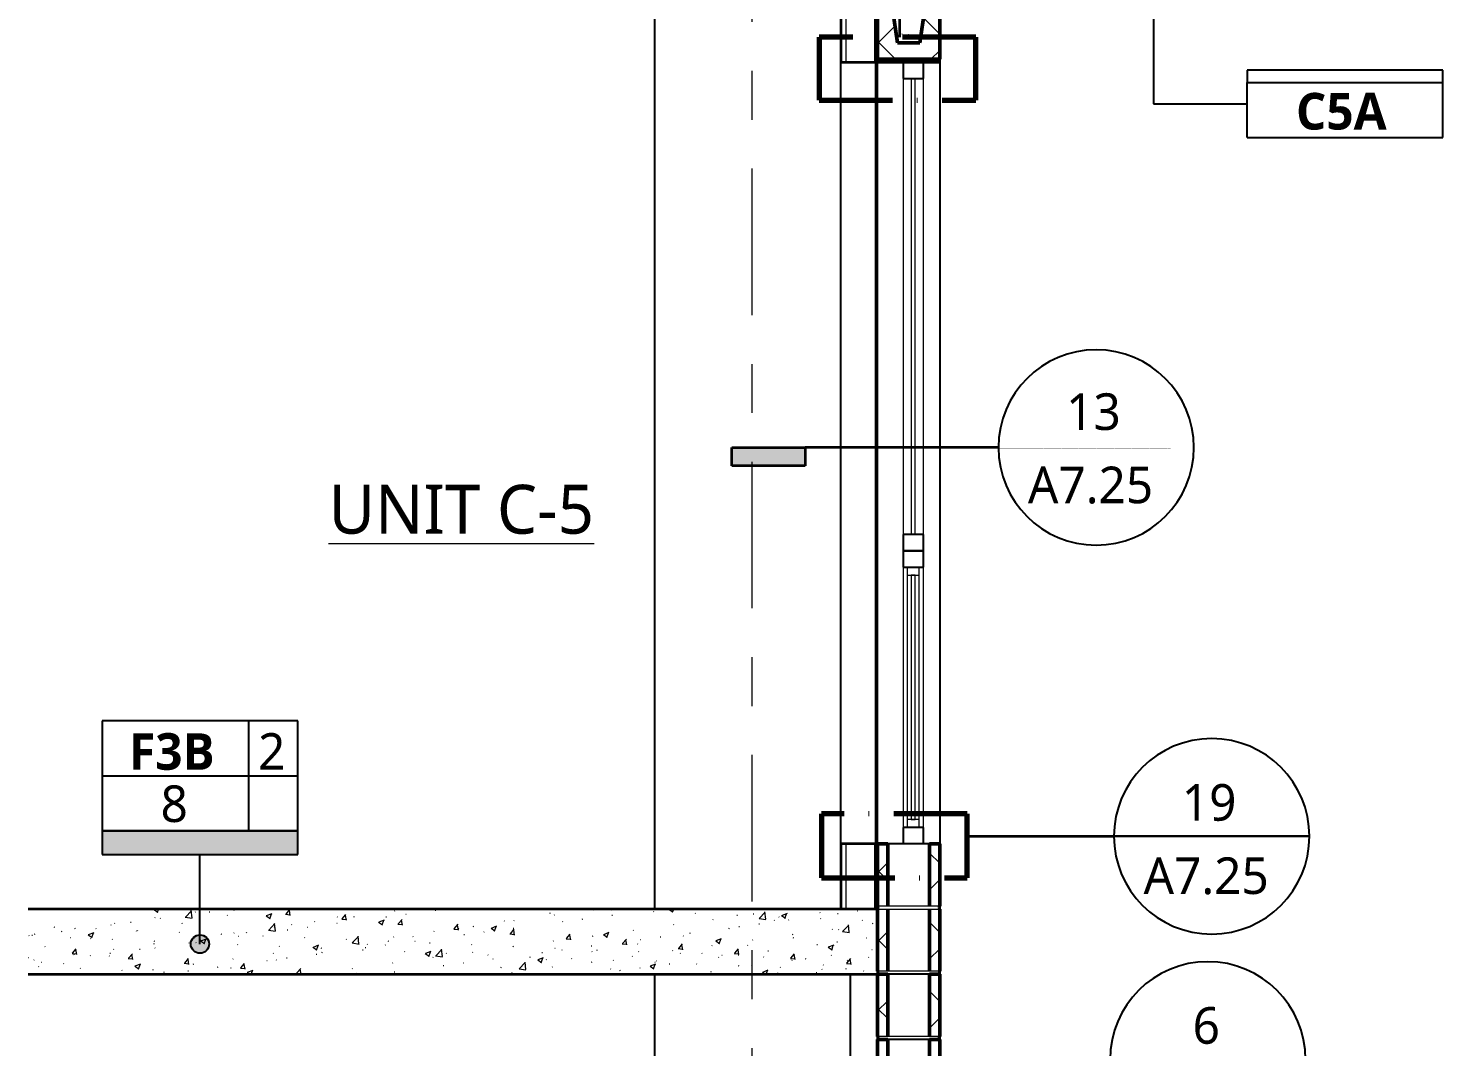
# Model space of a CAD drawing. Header units: inches. Extents: x 6 to 8416, y -388 to 6104.
# Drawn here: x 36.7 to 210.3, y 5204.1 to 5329.2 of the extents above; entities that cross this region are included whole.
import ezdxf

# ---------------------------------------------------------------- set-up
doc = ezdxf.new("R2010")
doc.units = ezdxf.units.IN
doc.header["$MEASUREMENT"] = 0
doc.linetypes.add('Center 3_8_', pattern=[36, 18, -6, 6, -6])
doc.linetypes.add('Dash Dot 3_16_', pattern=[15, 9, -3, 0, -3])
for name, color, linetype, lineweight in [('A-ANNO-NOTE', 131, 'Continuous', 18), ('A-ANNO-SYMB', 150, 'Continuous', 13), ('A-CLNG-IDEN', 151, 'Continuous', 25), ('A-DETL-GENF', 92, 'Continuous', 13), ('A-FLOR', 192, 'Continuous', 18), ('A-FLOR-IDEN', 11, 'Continuous', 25), ('A-FLOR-PATT', 8, 'Continuous', 35), ('A-GLAZ', 151, 'Continuous', 25), ('A-GLAZ-SILL', 1, 'Continuous', 18), ('A-ROOM', 32, 'Continuous', 13), ('A-ROOM-IDEN', 2, 'Continuous', 35), ('A-WALL', 113, 'Continuous', 25), ('A-WALL-PATT', 111, 'Continuous', 35), ('G-ANNO-SYMB', 111, 'Continuous', 13), ('S-COLS', 52, 'Continuous', 25), ('S-GRID', 1, 'Continuous', 13)]:
    doc.layers.add(name, color=color, linetype=linetype, lineweight=lineweight)
doc.styles.add('Open Sans_2', font='OpenSans-Regular.ttf', dxfattribs={"height": 6})
doc.styles.add('Open Sans_3', font='OpenSans-Regular.ttf', dxfattribs={"height": 4.5})
doc.styles.add('Open Sans_4', font='OpenSans-Regular.ttf', dxfattribs={"height": 0.75})
doc.styles.add('Open Sans_B', font='OpenSans-Bold.ttf', dxfattribs={"height": 4.5})
pattern_1 = [(45, (-751.995, 5590.484), (-4.006467, 4.006467), []), (135, (-751.995, 5590.484), (-4.006467, -4.006467), [])]
pattern_2 = [(45, (-902.613, 5590.484), (-4.24264, 4.24264), []), (135, (-902.613, 5590.484), (-4.24264, -4.24264), [])]

# ---------------------------------------------------------------- blocks, each defined once
blk = doc.blocks.new('Concrete-Rectangular-Column-IL - CC1 - 18 x 24-4262999-WALL SECTION - PARKING EAST')
at = {"layer": 'S-COLS'}
for p, q in [((-37.06, 5333), (-37.06, 5221)), ((-37.06, 5213), (-37.06, 5090)), ((-13.06, 5213), (-13.06, 5090))]:
    blk.add_line(p, q, dxfattribs=at)
blk = doc.blocks.new('1-2 WD Adaptive - 4-0_x8_-0_-12908667-WALL SECTION - PARKING EAST')
at = {"layer": 'A-GLAZ', "lineweight": 13}
for p, q in [((-9.69, 5229), (-9.69, 5325)), ((-2.06, 5325), (-2.06, 5229)), ((-6.56, 5323), (-6.56, 5267)), ((-4.06, 5267), (-4.06, 5323)), ((-6.56, 5263), (-6.56, 5231)), ((-4.06, 5231), (-4.06, 5263))]:
    blk.add_line(p, q, dxfattribs=at)
at = {"layer": 'A-GLAZ', "color": 7}
for p, q in [((-4.06, 5325), (-6.56, 5325)), ((-6.56, 5325), (-6.56, 5323)), ((-4.06, 5323), (-4.06, 5325)), ((-6.56, 5323), (-4.06, 5323)), ((-4.06, 5267), (-6.56, 5267)), ((-6.56, 5267), (-6.56, 5265)), ((-4.06, 5265), (-4.06, 5267)), ((-4.06, 5265), (-6.56, 5265)), ((-6.56, 5265), (-6.56, 5263)), ((-6.56, 5265), (-4.06, 5265)), ((-4.06, 5263), (-4.06, 5265)), ((-6.56, 5263), (-4.06, 5263)), ((-4.06, 5231), (-6.56, 5231)), ((-6.56, 5231), (-6.56, 5229)), ((-4.06, 5229), (-4.06, 5231))]:
    blk.add_line(p, q, dxfattribs=at)
at = {"layer": 'A-GLAZ', "lineweight": 18}
for p, q in [((-5.06, 5323), (-5.56, 5323)), ((-5.56, 5323), (-5.56, 5267)), ((-5.06, 5267), (-5.06, 5323)), ((-5.56, 5267), (-5.06, 5267)), ((-5.06, 5262), (-5.56, 5262)), ((-5.56, 5262), (-5.56, 5232)), ((-5.06, 5232), (-5.06, 5262)), ((-5.56, 5232), (-5.06, 5232))]:
    blk.add_line(p, q, dxfattribs=at)
at = {"layer": 'A-GLAZ-SILL'}
for p, q in [((-4.56, 5263), (-6.06, 5263)), ((-6.06, 5263), (-6.06, 5262)), ((-6.06, 5262), (-4.56, 5262)), ((-6.06, 5262), (-6.06, 5232)), ((-4.56, 5262), (-4.56, 5263)), ((-4.56, 5232), (-4.56, 5262)), ((-6.06, 5232), (-6.06, 5231)), ((-4.56, 5232), (-6.06, 5232)), ((-6.06, 5231), (-4.56, 5231)), ((-4.56, 5231), (-4.56, 5232))]:
    blk.add_line(p, q, dxfattribs=at)
blk = doc.blocks.new('1-2 WD Adaptive - 2_-0_x8_-0_-12908673-WALL SECTION - PARKING EAST')
at = {"layer": 'A-GLAZ', "lineweight": 13}
for p, q in [((-9.69, 5229), (-9.69, 5325)), ((-9.69, 5325), (-9.69, 5229)), ((-2.06, 5229), (-2.06, 5325)), ((-2.06, 5325), (-2.06, 5229))]:
    blk.add_line(p, q, dxfattribs=at)
blk = doc.blocks.new('04 CMU-2Core-Section-AM - 8_ x 8_ x 16_ SMOOTH-V20-WALL SECTION - PARKING EAST')
at = {"layer": 'A-DETL-GENF'}
h = blk.add_hatch(dxfattribs=at)
h.set_pattern_fill('FP_10', color=256, style=0, pattern_type=2)
h.set_pattern_definition(pattern_2)
h.paths.add_polyline_path([(-9.69, 5213.37), (-8.44, 5213.37), (-8.44, 5221), (-9.69, 5221), (-9.69, 5217.04)])
h.paths.add_polyline_path([(-3.31, 5213.37), (-2.06, 5213.37), (-2.06, 5221), (-3.31, 5221), (-3.31, 5217.04)])
at = {"layer": 'A-DETL-GENF', "lineweight": 50}
for p, q in [((-9.69, 5221), (-9.69, 5213.37)), ((-8.44, 5221), (-8.44, 5213.37)), ((-3.31, 5213.37), (-3.31, 5221)), ((-2.06, 5213.37), (-2.06, 5221))]:
    blk.add_line(p, q, dxfattribs=at)
at = {"layer": 'A-DETL-GENF', "lineweight": 18}
blk.add_line((-2.06, 5213.37), (-9.69, 5213.37), dxfattribs=at)
for centre, start, end in [((-9.69, 5213.19), 270, 90), ((-2.06, 5213.19), 90, 270)]:
    blk.add_arc(centre, 0.188, start, end, dxfattribs=at)
blk = doc.blocks.new('04 CMU-2Core-Section-AM - 8_ x 8_ x 16_ SMOOTH-V21-WALL SECTION - PARKING EAST')
at = {"layer": 'A-DETL-GENF'}
h = blk.add_hatch(dxfattribs=at)
h.set_pattern_fill('FP_10', color=256, style=0, pattern_type=2)
h.set_pattern_definition(pattern_2)
h.paths.add_polyline_path([(-9.64, 5221.37), (-8.44, 5221.37), (-8.44, 5229), (-9.69, 5229), (-9.69, 5221.37)])
h.paths.add_polyline_path([(-2.06, 5221.37), (-2.06, 5229), (-3.31, 5229), (-3.31, 5221.37)])
at = {"layer": 'A-DETL-GENF', "lineweight": 50}
for p, q in [((-9.69, 5229), (-9.69, 5221.37)), ((-8.44, 5229), (-9.69, 5229)), ((-8.44, 5229), (-8.44, 5221.37)), ((-2.06, 5229), (-3.31, 5229)), ((-3.31, 5221.37), (-3.31, 5229)), ((-2.06, 5221.37), (-2.06, 5229))]:
    blk.add_line(p, q, dxfattribs=at)
at = {"layer": 'A-DETL-GENF', "lineweight": 25}
blk.add_line((-3.31, 5229), (-8.44, 5229), dxfattribs=at)
at = {"layer": 'A-DETL-GENF', "lineweight": 18}
for p, q in [((-2.06, 5221.37), (-9.69, 5221.37)), ((-9.69, 5221), (-2.06, 5221))]:
    blk.add_line(p, q, dxfattribs=at)
for centre, start, end in [((-9.69, 5221.19), 270, 90), ((-2.06, 5221.19), 90, 270)]:
    blk.add_arc(centre, 0.188, start, end, dxfattribs=at)
blk = doc.blocks.new('04 Bond Beam-Common-Section-AM - 8_ x 8_ x 16_-V22-WALL SECTION - PARKING EAST')
at = {"layer": 'A-DETL-GENF'}
h = blk.add_hatch(dxfattribs=at)
h.set_pattern_fill('FP_10', color=256, style=0, pattern_type=2)
h.set_pattern_definition(pattern_2)
h.paths.add_polyline_path([(-9.69, 5325.37), (-2.06, 5325.37), (-2.06, 5333), (-3.69, 5333), (-4.5, 5327.37), (-7.25, 5327.37), (-8.06, 5333), (-9.69, 5333)])
h = blk.add_hatch(dxfattribs=at)
h.set_pattern_fill('FP_12', color=256, style=0, pattern_type=2)
h.set_pattern_definition([(37.5, (-902.613, 5590.484), (-0.0945823, 2.8895346), [0.0375, -2.28, 0.0375, -2.55, -2.475]), (37.5, (-902.613, 5590.484), (-0.0945823, 2.8895346), [-4.905, 0.0375, -2.437]), (7.5, (-902.613, 5590.484), (2.654235, 4.232658), [0.0375, -1.23, 0.0375, -2.055, -0.825]), (7.5, (-902.613, 5590.484), (2.654235, 4.232658), [-3.36, 0.0375, -0.7875]), (327.5, (-904.458, 5590.484), (4.6711285, 0.008542), [0.0375, -0.75, 0.0375, -2.7, -3.562]), (327.5, (-904.458, 5590.484), (4.6711285, 0.008542), [-3.525, 0.0375, -3.525]), (317.5, (-904.458, 5590.484), (4.509116, 1.316581), [0.0375, -0.375, 0.0375, -1.77, -2.062]), (317.5, (-904.458, 5590.484), (4.509116, 1.316581), [-2.22, 0.0375, -2.025])])
h.paths.add_polyline_path([(-7.25, 5327.37), (-4.5, 5327.37), (-3.69, 5333), (-8.06, 5333), (-7.62, 5329.93)])
at = {"layer": 'A-DETL-GENF', "lineweight": 50}
for p, q in [((-8.06, 5333), (-9.69, 5333)), ((-9.69, 5333), (-9.69, 5325.37)), ((-7.25, 5327.37), (-8.06, 5333)), ((-3.69, 5333), (-4.5, 5327.37)), ((-2.06, 5333), (-3.69, 5333)), ((-2.06, 5325.37), (-2.06, 5333)), ((-4.5, 5327.37), (-7.25, 5327.37)), ((-9.69, 5325.37), (-2.06, 5325.37))]:
    blk.add_line(p, q, dxfattribs=at)
at = {"layer": 'A-DETL-GENF', "lineweight": 25}
blk.add_line((-3.69, 5333), (-8.06, 5333), dxfattribs=at)
blk = doc.blocks.new('04 CMU-2Core-Section-AM - 8_ x 8_ x 16_ SMOOTH-V31-WALL SECTION - PARKING EAST')
at = {"layer": 'A-DETL-GENF'}
h = blk.add_hatch(dxfattribs=at)
h.set_pattern_fill('FP_10', color=256, style=0, pattern_type=2)
h.set_pattern_definition(pattern_2)
h.paths.add_polyline_path([(-9.69, 5205.37), (-8.44, 5205.37), (-8.44, 5213), (-9.69, 5213), (-9.69, 5212.72)])
h.paths.add_polyline_path([(-3.31, 5205.37), (-2.06, 5205.37), (-2.06, 5213), (-3.31, 5213), (-3.31, 5212.72)])
at = {"layer": 'A-DETL-GENF', "lineweight": 50}
for p, q in [((-9.69, 5213), (-9.69, 5205.37)), ((-8.44, 5213), (-9.69, 5213)), ((-8.44, 5213), (-8.44, 5205.37)), ((-2.06, 5213), (-3.31, 5213)), ((-3.31, 5205.37), (-3.31, 5213)), ((-2.06, 5205.37), (-2.06, 5213))]:
    blk.add_line(p, q, dxfattribs=at)
at = {"layer": 'A-DETL-GENF', "lineweight": 25}
blk.add_line((-3.31, 5213), (-8.44, 5213), dxfattribs=at)
at = {"layer": 'A-DETL-GENF', "lineweight": 18}
blk.add_line((-2.06, 5205.37), (-9.69, 5205.37), dxfattribs=at)
for centre, start, end in [((-9.69, 5205.19), 270, 90), ((-2.06, 5205.19), 90, 270)]:
    blk.add_arc(centre, 0.188, start, end, dxfattribs=at)
blk = doc.blocks.new('04 CMU-2Core-Section-AM - 8_ x 8_ x 16_ SMOOTH-V32-WALL SECTION - PARKING EAST')
at = {"layer": 'A-DETL-GENF'}
h = blk.add_hatch(dxfattribs=at)
h.set_pattern_fill('FP_10', color=256, style=0, pattern_type=2)
h.set_pattern_definition(pattern_2)
h.paths.add_polyline_path([(-9.69, 5197.37), (-8.44, 5197.37), (-8.44, 5205), (-9.69, 5205), (-9.69, 5204.08)])
h.paths.add_polyline_path([(-3.31, 5197.37), (-2.06, 5197.37), (-2.06, 5205), (-3.31, 5205), (-3.31, 5204.08)])
h = blk.add_hatch(dxfattribs=at)
h.set_pattern_fill('FP_11', color=256, style=0, pattern_type=2)
h.set_pattern_definition([(0, (-902.613, 5590.484), (15.36, 3.84), [0.6336, -10.886, 0.6336, -10.886, -61.44]), (0, (-902.613, 5590.484), (15.36, 3.84), [-23.04, 0.6336, -22.406, 0.6336, -10.886, -26.88]), (0, (-902.613, 5590.484), (15.36, 3.84), [-57.6, 0.6336, -7.046, 0.6336, -18.566]), (120, (-896.853, 5592.404), (-11.005538, 11.38215), [0.6336, -10.886, 0.6336, -10.886, -61.44]), (120, (-896.853, 5592.404), (-11.005538, 11.38215), [-23.04, 0.6336, -22.406, 0.6336, -10.886, -26.88]), (120, (-896.853, 5592.404), (-11.005538, 11.38215), [-57.6, 0.6336, -7.046, 0.6336, -18.566]), (240, (-894.933, 5600.084), (-4.354462, -15.22215), [0.6336, -10.886, 0.6336, -10.886, -61.44]), (240, (-894.933, 5600.084), (-4.354462, -15.22215), [-23.04, 0.6336, -22.406, 0.6336, -10.886, -26.88]), (240, (-894.933, 5600.084), (-4.354462, -15.22215), [-57.6, 0.6336, -7.046, 0.6336, -18.566])])
h.paths.add_polyline_path([(-5.1, 5197), (-2.11, 5197.01), (-2.19, 5197.05), (-2.24, 5197.14), (-2.24, 5197.24), (-2.19, 5197.32), (-2.11, 5197.37), (-2.06, 5197.37), (-9.64, 5197.37), (-9.55, 5197.32), (-9.5, 5197.24), (-9.5, 5197.14), (-9.55, 5197.05), (-9.64, 5197.01), (-9.69, 5197)])
at = {"layer": 'A-DETL-GENF', "lineweight": 50}
for p, q in [((-9.69, 5205), (-9.69, 5197.37)), ((-8.44, 5205), (-9.69, 5205)), ((-8.44, 5205), (-8.44, 5197.37)), ((-2.06, 5205), (-3.31, 5205)), ((-3.31, 5197.37), (-3.31, 5205)), ((-2.06, 5197.37), (-2.06, 5205))]:
    blk.add_line(p, q, dxfattribs=at)
at = {"layer": 'A-DETL-GENF', "lineweight": 25}
blk.add_line((-3.31, 5205), (-8.44, 5205), dxfattribs=at)
at = {"layer": 'A-DETL-GENF', "lineweight": 18}
for p, q in [((-2.06, 5197.37), (-9.69, 5197.37)), ((-9.69, 5197), (-2.06, 5197))]:
    blk.add_line(p, q, dxfattribs=at)
for centre, start, end in [((-9.69, 5197.19), 270, 90), ((-2.06, 5197.19), 90, 270)]:
    blk.add_arc(centre, 0.188, start, end, dxfattribs=at)
blk = doc.blocks.new('ASM TAG - Floor-AM - Assembly-1637575-WALL SECTION - PARKING EAST')
at = {"layer": 'A-FLOR-IDEN', "lineweight": 13}
blk.add_hatch(color=256, dxfattribs=at).paths.add_polyline_path([(-80.88, 4994.57), (-80.88, 4991.66), (-104.88, 4991.66), (-104.88, 4994.57)])
at = {"layer": 'A-FLOR-IDEN'}
for p, q in [((-86.88, 5008.07), (-104.88, 5008.07)), ((-104.88, 5008.07), (-104.88, 5001.32)), ((-104.88, 5008.07), (-104.88, 4994.57)), ((-80.88, 5008.07), (-104.88, 5008.07)), ((-80.88, 5008.07), (-86.88, 5008.07)), ((-86.88, 4994.57), (-86.88, 5008.07)), ((-80.88, 5001.32), (-80.88, 5008.07)), ((-80.88, 4994.57), (-80.88, 5008.07)), ((-104.88, 5001.32), (-104.88, 4994.57)), ((-104.88, 5001.32), (-80.88, 5001.32)), ((-80.88, 4994.57), (-80.88, 5001.32)), ((-80.88, 4994.57), (-104.88, 4994.57)), ((-104.88, 4994.57), (-104.88, 4991.66)), ((-104.88, 4994.57), (-86.88, 4994.57)), ((-104.88, 4994.57), (-80.88, 4994.57)), ((-86.88, 4994.57), (-80.88, 4994.57)), ((-80.88, 4991.66), (-80.88, 4994.57)), ((-104.88, 4991.66), (-80.88, 4991.66))]:
    blk.add_line(p, q, dxfattribs=at)
at = {"layer": 'A-FLOR-IDEN', "lineweight": 13}
for p, q in [((-86.88, 5001.32), (-86.88, 5008.07)), ((-86.88, 5008.07), (-86.88, 5001.32)), ((-104.88, 5001.32), (-86.88, 5001.32)), ((-86.88, 5001.32), (-104.88, 5001.32)), ((-86.88, 4994.57), (-86.88, 5001.32)), ((-86.88, 5001.32), (-80.88, 5001.32)), ((-80.88, 5001.32), (-86.88, 5001.32)), ((-86.88, 5001.32), (-86.88, 4994.57))]:
    blk.add_line(p, q, dxfattribs=at)
blk = doc.blocks.new('ASM TAG - Ceiling-AM - ID only-1636601-WALL SECTION - PARKING EAST')
at = {"layer": 'A-CLNG-IDEN'}
for p, q in [((59.7, 5324), (35.7, 5324)), ((35.7, 5324), (35.7, 5322.5)), ((35.7, 5322.5), (59.7, 5322.5)), ((35.7, 5322.5), (59.7, 5322.5)), ((35.7, 5315.75), (35.7, 5322.5)), ((59.7, 5322.5), (59.7, 5324)), ((59.7, 5315.75), (59.7, 5322.5)), ((35.7, 5315.75), (59.7, 5315.75))]:
    blk.add_line(p, q, dxfattribs=at)
blk = doc.blocks.new('Drafting View - CDs-920680-WALL SECTION - PARKING EAST')
at = {"layer": 'A-ANNO-NOTE', "lineweight": 25}
for p, q in [((14.38, 5105.77), (38.38, 5105.77)), ((38.38, 5105.77), (14.38, 5105.77))]:
    blk.add_line(p, q, dxfattribs=at)
for start, end in [(0, 180), (180, 0)]:
    blk.add_arc((26.38, 5105.77), 12, start, end, dxfattribs=at)
blk = doc.blocks.new('Drafting View - Rec_Horizontal_3_16_ x 3_64_-800513-WALL SECTION - PARKING EAST')
at = {"layer": 'G-ANNO-SYMB'}
blk.add_hatch(color=256, dxfattribs=at).paths.add_polyline_path([(-14.47, 5162.42), (-14.47, 5164.67), (-23.47, 5164.67), (-23.47, 5162.42)])
at = {"layer": 'G-ANNO-SYMB', "lineweight": 35}
for p, q in [((-23.47, 5162.42), (-23.47, 5164.67)), ((-23.47, 5164.67), (-14.47, 5164.67)), ((-14.47, 5164.67), (-14.47, 5162.42)), ((-14.47, 5162.42), (-23.47, 5162.42))]:
    blk.add_line(p, q, dxfattribs=at)
blk = doc.blocks.new('Drafting View - CDs_Detail _No Arrow_-919857-WALL SECTION - PARKING EAST')
at = {"layer": 'A-ANNO-NOTE', "lineweight": 25}
for start, end in [(360, 180), (180, 360)]:
    blk.add_arc((19.94, 5164.67), 12, start, end, dxfattribs=at)

msp = doc.modelspace()

# ---------------------------------------------------------------- hatches: boundary and pattern name
at = {"layer": 'A-FLOR-IDEN'}
h = msp.add_hatch(color=256, dxfattribs=at)
edge = h.paths.add_edge_path()
edge.add_arc((57.73850144, 5216.70147649), 1.125, 0, 360)
at = {"layer": 'A-FLOR-PATT', "lineweight": 13}
h = msp.add_hatch(dxfattribs=at)
h.set_pattern_fill('FP_1', color=256, style=0, pattern_type=2)
h.set_pattern_definition([(50, (-751.995, 5590.484), (6.885997, -0.602097), [0.72, -7.92]), (355, (-751.995, 5590.484), (-1.331756, 7.220547), [0.576, -6.336]), (100.451, (-751.421, 5590.433), (5.55363, 6.61819), [0.61191, -6.731]), (46.184, (-751.995, 5592.404), (10.24564, -1.588925), [1.08, -11.88]), (96.636, (-751.141, 5592.271), (8.97244, 9.35152), [0.91786, -10.096]), (351.184, (-751.995, 5592.404), (8.9732, 9.35123), [0.864, -9.504]), (21, (-751.035, 5591.924), (5.730726, -3.865003), [0.72, -7.92]), (326, (-751.035, 5591.924), (2.33581, 6.96088), [0.576, -6.336]), (71.451, (-750.557, 5591.601), (8.065876, 3.09595), [0.61191, -6.731]), (37.5, (-751.9948, 5590.484), (0.116866, 3.1954784), [0.06336, -6.196, 0.06336, -6.369, -6.36]), (37.5, (-751.9948, 5590.484), (0.116866, 3.1954784), [-12.691, 0.06336, -6.297]), (7.5, (-751.995, 5590.484), (2.52543, 3.786025), [0.06336, -3.604, 0.06336, -6.052, -2.424]), (7.5, (-751.995, 5590.484), (2.52543, 3.786025), [-9.782, 0.06336, -2.361]), (327.5, (-754.1358, 5590.484), (5.1243685, -0.216176), [0.06336, -2.337, 0.06336, -7.425, -9.936]), (327.5, (-754.1358, 5590.484), (5.1243685, -0.216176), [-9.888, 0.06336, -9.873]), (317.5, (-755.096, 5590.484), (5.598326, 0.96141), [0.06336, -3.057, 0.06336, -4.909, -7.056]), (317.5, (-755.096, 5590.484), (5.598326, 0.96141), [-8.093, 0.06336, -6.993])])
h.paths.add_polyline_path([(36.66538982, 5213), (140.98091839, 5213.00638891), (141.06497234, 5213.05491748), (141.11350091, 5213.13897143), (141.11350091, 5213.23602857), (141.06497234, 5213.32008252), (140.98091839, 5213.36861109), (140.93238982, 5213.375), (140.93238982, 5221), (36.66538982, 5221), (36.66538982, 5213.61183813)])
at = {"layer": 'A-WALL-PATT', "lineweight": 13}
h = msp.add_hatch(dxfattribs=at)
h.set_pattern_fill('FP_4', color=256, style=0, pattern_type=2)
h.set_pattern_definition(pattern_1)
h.paths.add_polyline_path([(140.93238982, 5205), (141.02613982, 5205.02512024), (141.09476958, 5205.09375), (141.11988982, 5205.1875), (141.09476958, 5205.28125), (141.02613982, 5205.34987976), (140.93238982, 5205.36861109), (140.93238982, 5205.00638891)])
h.paths.add_polyline_path([(148.55738982, 5205), (148.55738982, 5205.375), (148.44964247, 5205.33913922), (148.39501006, 5205.28125), (148.36988982, 5205.1875), (148.39501006, 5205.09375), (148.46363982, 5205.02512024), (148.50886125, 5205.00638891)])
h.paths.add_polyline_path([(148.55738982, 5213), (148.55738982, 5213.375), (148.46363982, 5213.34987976), (148.39501006, 5213.28125), (148.36988982, 5213.1875), (148.39501006, 5213.09375), (148.46363982, 5213.02512024), (148.50886125, 5213.00638891)])
h.paths.add_polyline_path([(140.93238982, 5213), (141.02613982, 5213.02512024), (141.09476958, 5213.09375), (141.11988982, 5213.1875), (141.09476958, 5213.28125), (141.02613982, 5213.34987976), (140.93238982, 5213.36861109), (140.93238982, 5213.00638891)])
h.paths.add_polyline_path([(148.55738982, 5221), (148.55738982, 5221.375), (148.46363982, 5221.34987976), (148.39501006, 5221.28125), (148.36988982, 5221.1875), (148.39501006, 5221.09375), (148.46363982, 5221.02512024), (148.50886125, 5221.00638891)])
h.paths.add_polyline_path([(140.93238982, 5221), (141.02613982, 5221.02512024), (141.09476958, 5221.09375), (141.11988982, 5221.1875), (141.09476958, 5221.28125), (141.02613982, 5221.34987976), (140.93238982, 5221.36857017), (140.93238982, 5221.00638891)])
h.paths.add_polyline_path([(148.55738982, 5325), (148.55738982, 5325.375), (140.93238982, 5325.375), (140.93238982, 5325)])
h = msp.add_hatch(dxfattribs=at)
h.set_pattern_fill('FP_4', color=256, style=0, pattern_type=2)
h.set_pattern_definition(pattern_1)
h.paths.add_polyline_path([(140.93238982, 5205), (141.02613982, 5205.02512024), (141.09476958, 5205.09375), (141.11988982, 5205.1875), (141.09476958, 5205.28125), (141.02613982, 5205.34987976), (140.93238982, 5205.36861109), (140.93238982, 5205.00638891)])
h.paths.add_polyline_path([(148.55738982, 5205), (148.55738982, 5205.375), (148.44964247, 5205.33913922), (148.39501006, 5205.28125), (148.36988982, 5205.1875), (148.39501006, 5205.09375), (148.46363982, 5205.02512024), (148.50886125, 5205.00638891)])
h.paths.add_polyline_path([(148.55738982, 5213), (148.55738982, 5213.375), (148.46363982, 5213.34987976), (148.39501006, 5213.28125), (148.36988982, 5213.1875), (148.39501006, 5213.09375), (148.46363982, 5213.02512024), (148.50886125, 5213.00638891)])
h.paths.add_polyline_path([(140.93238982, 5213), (141.02613982, 5213.02512024), (141.09476958, 5213.09375), (141.11988982, 5213.1875), (141.09476958, 5213.28125), (141.02613982, 5213.34987976), (140.93238982, 5213.36861109), (140.93238982, 5213.00638891)])
h.paths.add_polyline_path([(148.55738982, 5221), (148.55738982, 5221.375), (148.46363982, 5221.34987976), (148.39501006, 5221.28125), (148.36988982, 5221.1875), (148.39501006, 5221.09375), (148.46363982, 5221.02512024), (148.50886125, 5221.00638891)])
h.paths.add_polyline_path([(140.93238982, 5221), (141.02613982, 5221.02512024), (141.09476958, 5221.09375), (141.11988982, 5221.1875), (141.09476958, 5221.28125), (141.02613982, 5221.34987976), (140.93238982, 5221.36857017), (140.93238982, 5221.00638891)])
h.paths.add_polyline_path([(148.55738982, 5325), (148.55738982, 5325.375), (140.93238982, 5325.375), (140.93238982, 5325)])

# ---------------------------------------------------------------- linework, layer by layer
at = {"layer": 'A-ANNO-SYMB', "lineweight": 35}
for p, q in [((143.64750126, 5328.07471481), (143.64750126, 5340.98738525)), ((151.9148496, 5229.93397798), (169.95660489, 5229.93397798))]:
    msp.add_line(p, q, dxfattribs=at)
at = {"layer": 'A-ANNO-SYMB', "linetype": 'Dash Dot 3_16_', "lineweight": 70}
for p, q in [((133.75218144, 5328.07471481), (133.75218144, 5320.33595684)), ((152.98852267, 5328.07471481), (133.75218144, 5328.07471481)), ((152.98852267, 5320.33595684), (152.98852267, 5328.07471481)), ((133.75218144, 5320.33595684), (152.98852267, 5320.33595684)), ((134.03290232, 5232.69623), (134.03290232, 5224.845619)), ((151.9148496, 5232.69623), (134.03290232, 5232.69623)), ((151.9148496, 5224.845619), (151.9148496, 5232.69623)), ((134.03290232, 5224.845619), (151.9148496, 5224.845619))]:
    msp.add_line(p, q, dxfattribs=at)
at = {"layer": 'A-CLNG-IDEN'}
for p, q in [((174.80234367, 5331.31115466), (174.80234367, 5319.87649615)), ((174.80234367, 5319.87649615), (186.31684552, 5319.87649615))]:
    msp.add_line(p, q, dxfattribs=at)
at = {"layer": 'A-FLOR', "lineweight": 35}
for p, q in [((140.93238982, 5221), (36.66538982, 5221)), ((36.66538982, 5213), (140.93238982, 5213))]:
    msp.add_line(p, q, dxfattribs=at)
at = {"layer": 'A-FLOR-IDEN'}
msp.add_line((57.73850144, 5216.70147649), (57.73850144, 5227.70427319), dxfattribs=at)
msp.add_circle((57.73850144, 5216.70147649), 1.125, dxfattribs=at)
at = {"layer": 'A-ROOM'}
for p, q in [((136.43238982, 5221), (36.66538982, 5221)), ((36.66538982, 5221), (136.43238982, 5221)), ((113.55738982, 5221), (136.43238982, 5221)), ((136.43238982, 5221), (113.55738982, 5221)), ((113.55738982, 5221), (136.43238982, 5221)), ((136.43238982, 5221), (113.55738982, 5221))]:
    msp.add_line(p, q, dxfattribs=at)
at = {"layer": 'A-WALL', "lineweight": 35}
for p, q in [((136.43238982, 5333), (136.43238982, 5325)), ((140.68238982, 5325), (140.68238982, 5333)), ((136.43238982, 5325), (140.68238982, 5325)), ((140.93238982, 5325.375), (140.93238982, 5325)), ((140.93238982, 5325), (148.55738982, 5325)), ((148.55738982, 5325), (148.55738982, 5325.375)), ((136.43238982, 5229), (136.43238982, 5221)), ((140.68238982, 5229), (136.43238982, 5229)), ((140.68238982, 5221), (140.68238982, 5229)), ((140.93238982, 5221.363), (140.93238982, 5221)), ((148.55738982, 5221), (148.55738982, 5221.363)), ((140.93238982, 5213.375), (140.93238982, 5213)), ((148.55738982, 5213), (148.55738982, 5213.375)), ((140.93238982, 5205.375), (140.93238982, 5205)), ((148.55738982, 5205), (148.55738982, 5205.375))]:
    msp.add_line(p, q, dxfattribs=at)
at = {"layer": 'A-WALL', "lineweight": 13}
for p, q in [((137.05738982, 5333), (137.05738982, 5325)), ((137.05738982, 5229), (137.05738982, 5221))]:
    msp.add_line(p, q, dxfattribs=at)
at = {"layer": 'A-WALL'}
for p, q in [((136.43238982, 5229), (136.43238982, 5325)), ((140.68238982, 5325), (140.68238982, 5229)), ((140.93238982, 5229), (140.93238982, 5325)), ((148.55738982, 5325), (148.55738982, 5229))]:
    msp.add_line(p, q, dxfattribs=at)
at = {"layer": 'G-ANNO-SYMB', "lineweight": 35}
msp.add_line((155.76984733, 5277.69108038), (132.02833111, 5277.69108038), dxfattribs=at)
at = {"layer": 'S-GRID', "linetype": 'Center 3_8_'}
msp.add_line((125.55738982, 4933.93567916), (125.55738982, 6085.98533367), dxfattribs=at)

# ---------------------------------------------------------------- block references
at = {"layer": 'A-ANNO-SYMB', "lineweight": 35}
for p in [(155.57522789, 124.1642974), (155.09721858, 96.77257958)]:
    msp.add_blockref('Drafting View - CDs-920680-WALL SECTION - PARKING EAST', p, dxfattribs=at)
at = {"layer": 'A-CLNG-IDEN'}
msp.add_blockref('ASM TAG - Ceiling-AM - ID only-1636601-WALL SECTION - PARKING EAST', (150.61816661, 0), dxfattribs=at)
at = {"layer": 'A-DETL-GENF'}
for name in ['04 Bond Beam-Common-Section-AM - 8_ x 8_ x 16_-V22-WALL SECTION - PARKING EAST', '04 CMU-2Core-Section-AM - 8_ x 8_ x 16_ SMOOTH-V21-WALL SECTION - PARKING EAST', '04 CMU-2Core-Section-AM - 8_ x 8_ x 16_ SMOOTH-V20-WALL SECTION - PARKING EAST', '04 CMU-2Core-Section-AM - 8_ x 8_ x 16_ SMOOTH-V31-WALL SECTION - PARKING EAST', '04 CMU-2Core-Section-AM - 8_ x 8_ x 16_ SMOOTH-V32-WALL SECTION - PARKING EAST']:
    msp.add_blockref(name, (150.61816661, 0), dxfattribs=at)
at = {"layer": 'A-FLOR-IDEN'}
msp.add_blockref('ASM TAG - Floor-AM - Assembly-1637575-WALL SECTION - PARKING EAST', (150.61816661, 236.04653403), dxfattribs=at)
at = {"layer": 'A-GLAZ', "lineweight": 13}
msp.add_blockref('1-2 WD Adaptive - 4-0_x8_-0_-12908667-WALL SECTION - PARKING EAST', (150.61816661, 0), dxfattribs=at)
at = {"layer": 'A-GLAZ'}
msp.add_blockref('1-2 WD Adaptive - 2_-0_x8_-0_-12908673-WALL SECTION - PARKING EAST', (150.61816661, 0), dxfattribs=at)
at = {"layer": 'G-ANNO-SYMB', "lineweight": 35}
for name, p in [('Drafting View - CDs_Detail _No Arrow_-919857-WALL SECTION - PARKING EAST', (147.82833302, 113.01930601)), ('Drafting View - Rec_Horizontal_3_16_ x 3_64_-800513-WALL SECTION - PARKING EAST', (146.49397551, 113.01930601))]:
    msp.add_blockref(name, p, dxfattribs=at)
at = {"layer": 'S-COLS'}
msp.add_blockref('Concrete-Rectangular-Column-IL - CC1 - 18 x 24-4262999-WALL SECTION - PARKING EAST', (150.61816661, 0), dxfattribs=at)

# ---------------------------------------------------------------- texts
at = {"layer": 'A-ANNO-SYMB', "char_height": 4.5, "attachment_point": 1, "style": 'Open Sans_3'}
for s, insert, width in [('19', (178.28704882, 5236.35229094), 8.787), ('A7.25', (173.59098583, 5227.35229094), 20.1495), ('6', (179.61376392, 5208.96057313), 4.3935)]:
    msp.add_mtext(s, dxfattribs=dict(at, insert=insert, width=width))
at = {"layer": 'A-CLNG-IDEN', "lineweight": 13, "insert": (192.29965372, 5321.22573617), "char_height": 4.5, "width": 14.544, "attachment_point": 1, "style": 'Open Sans_B'}
msp.add_mtext('C5A', dxfattribs=at)
at = {"layer": 'A-FLOR-IDEN', "lineweight": 13, "char_height": 4.5, "attachment_point": 1}
for s, insert, width, style in [('F3B', (49.035844, 5242.60237374), 13.7865, 'Open Sans_B'), ('2', (64.87633841, 5242.60237374), 4.3935, 'Open Sans_3'), ('8', (52.90985975, 5236.19119378), 4.3935, 'Open Sans_3')]:
    msp.add_mtext(s, dxfattribs=dict(at, insert=insert, width=width, style=style))
at = {"layer": 'A-ROOM-IDEN', "lineweight": 13, "insert": (73.51821404, 5273.09954651), "char_height": 6, "width": 41.6625, "attachment_point": 1, "style": 'Open Sans_2'}
msp.add_mtext('\\LUNIT C-5', dxfattribs=at)
at = {"layer": 'G-ANNO-SYMB', "attachment_point": 1}
for s, insert, char_height, width, style in [('13', (164.08755237, 5284.33729194), 4.5, 8.787, 'Open Sans_3'), ('__________________________________________________', (155.23427495, 5278.43968519), 0.75, 30.3, 'Open Sans_4'), ('A7.25', (159.39148938, 5275.33729194), 4.5, 20.1495, 'Open Sans_3')]:
    msp.add_mtext(s, dxfattribs=dict(at, insert=insert, char_height=char_height, width=width, style=style))

doc.saveas('drawing.dxf')
